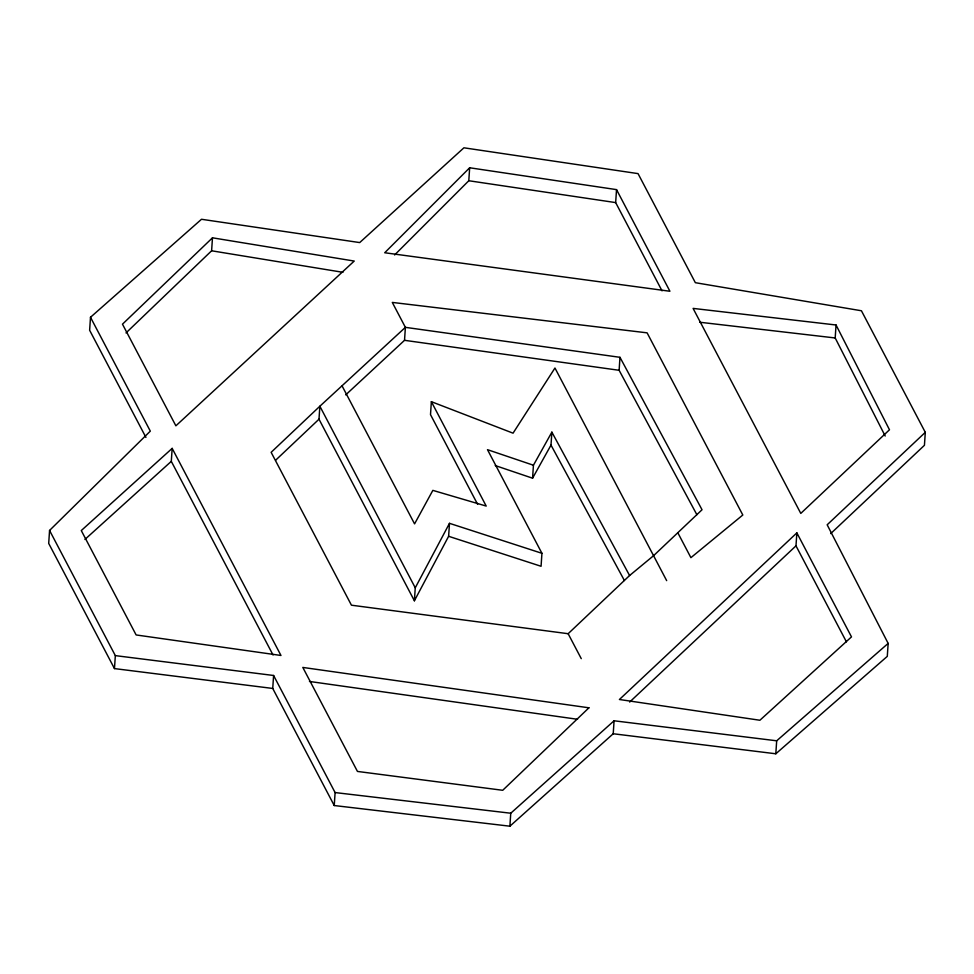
<?xml version="1.0" encoding="UTF-8"?>
<svg xmlns="http://www.w3.org/2000/svg" width="974" height="974" viewBox="0 0 974 974"><rect width="100%" height="100%" fill="white"/><g stroke="black" fill="none" stroke-linecap="round" stroke-linejoin="round"><path stroke-width="1.46" d="M90.497 317.281L150.313 431.141L49.564 530.44L48.7 543.407L114.469 668.59L272.732 688.448L334.24 805.535L509.889 826.196L613.218 733.751L614.083 720.784L776.68 740.8L888.154 643.4L827.169 524.791L925.3 432.334L861.43 310.767L695.351 282.691L638.043 173.615L463.916 147.805L359.71 242.575L201.496 219.272L90.497 317.281L89.632 330.247L145.93 437.411M114.469 668.59L115.334 655.624L49.564 530.44M273.037 654.991L171.302 461.347L172.167 448.381L81.28 530.562L136.129 634.951L280.962 655.465L172.167 448.381M126.011 332.925L211.614 250.781L212.478 237.814L354.232 261.056L175.88 425.821L122.48 324.172L212.478 237.814M272.732 688.448L273.597 675.481L115.334 655.624M318.997 419.197L319.862 406.231L405.391 327.349L619.975 357.312L702.035 509.755L653.566 555.704L629.594 575.524L568.146 633.709L351.444 605.195L271.137 452.326L319.862 406.231L415.253 587.809L414.388 600.775L318.997 419.197L275.691 460.178M334.24 805.535L335.105 792.568L273.597 675.481M345.721 394.872L404.527 340.316L405.391 327.349L392.291 302.415L647.101 332.84L742.809 515.015L690.907 557.664L677.807 532.729M666.666 580.638L554.961 368.014L513.054 433.174L431.36 401.678L430.508 414.644L477.613 504.313M394.616 254.969L468.798 180.738L469.663 167.772L616.53 189.626L669.929 291.263L384.718 252.753L469.663 167.772M448.624 536.297L449.489 523.33L541.934 553.305L541.069 566.284L448.624 536.297L414.388 600.775M495.242 465.56L532.571 478.197L533.435 465.231L551.868 432.139L629.594 575.524M509.889 826.196L510.753 813.229L614.083 720.784M532.571 478.197L551.004 445.106L551.868 432.139M662.04 290.861L615.665 202.592L616.53 189.626M696.86 514.698L619.123 370.29L619.975 357.312M613.218 733.751L775.815 753.779L776.68 740.8M846.43 641.854L795.989 545.842L796.854 532.875L619.427 699.502L759.903 720.249L851.495 636.886L796.854 532.875M885.196 436.023L835.193 337.966L836.045 324.999L693.086 308.393L800.786 513.408L889.481 429.778L836.045 324.999M888.154 643.4L887.29 656.366L775.815 753.779M925.3 432.334L924.436 445.301L830.712 533.594M415.253 587.809L449.489 523.33M629.654 702.059L795.989 545.842M84.908 539.462L171.302 461.347M699.746 322.236L835.193 337.966M335.105 792.568L510.753 813.229M404.527 340.316L619.123 370.29M309.476 681.459L577.533 719.287M468.798 180.738L615.665 202.592M211.614 250.781L342.921 272.318M533.435 465.231L487.487 449.671L541.934 553.305M551.004 445.106L624.407 580.528M568.146 633.709L581.259 658.643M431.36 401.678L486.209 506.066L432.846 490.372L414.571 523.89L342.142 386.021M588.929 707.806L502.718 790.291L357.458 771.432L302.817 667.434L588.929 707.806"/></g></svg>
